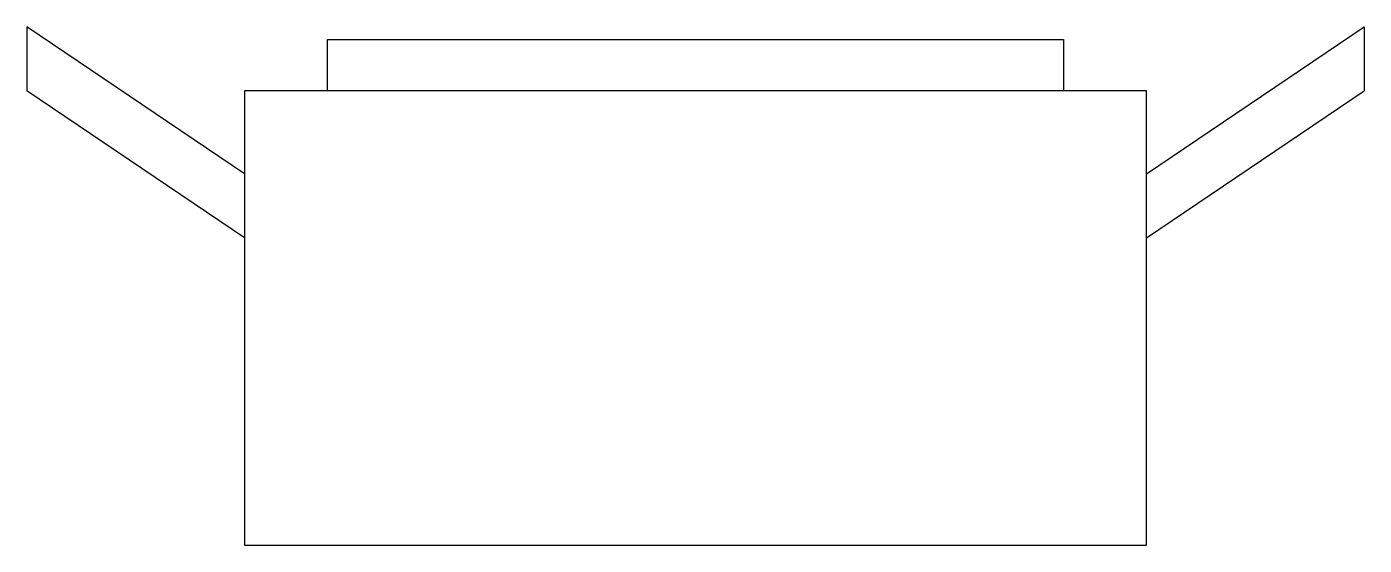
# Model space of a CAD drawing. Header units: millimetres. Extents: x -170 to 875, y 0 to 405.
import ezdxf

# ---------------------------------------------------------------- set-up
doc = ezdxf.new("R2010")
doc.units = ezdxf.units.MM
doc.header["$MEASUREMENT"] = 0

# ---------------------------------------------------------------- blocks, each defined once
blk = doc.blocks.new('KOPIERINGSMASKIN_LITEN_F')
for p, q in [((0, 290), (-170, 405)), ((-170, 405), (-170, 355)), ((705, 290), (875, 405)), ((875, 405), (875, 355)), ((65, 355), (65, 395)), ((65, 395), (640, 395)), ((640, 395), (640, 355)), ((0, 240), (-170, 355)), ((705, 355), (0, 355)), ((0, 355), (0, 0)), ((705, 0), (705, 355)), ((705, 240), (875, 355)), ((0, 0), (705, 0))]:
    blk.add_line(p, q)

msp = doc.modelspace()

# ---------------------------------------------------------------- block references
msp.add_blockref('KOPIERINGSMASKIN_LITEN_F', (0, 0))

doc.saveas('drawing.dxf')
